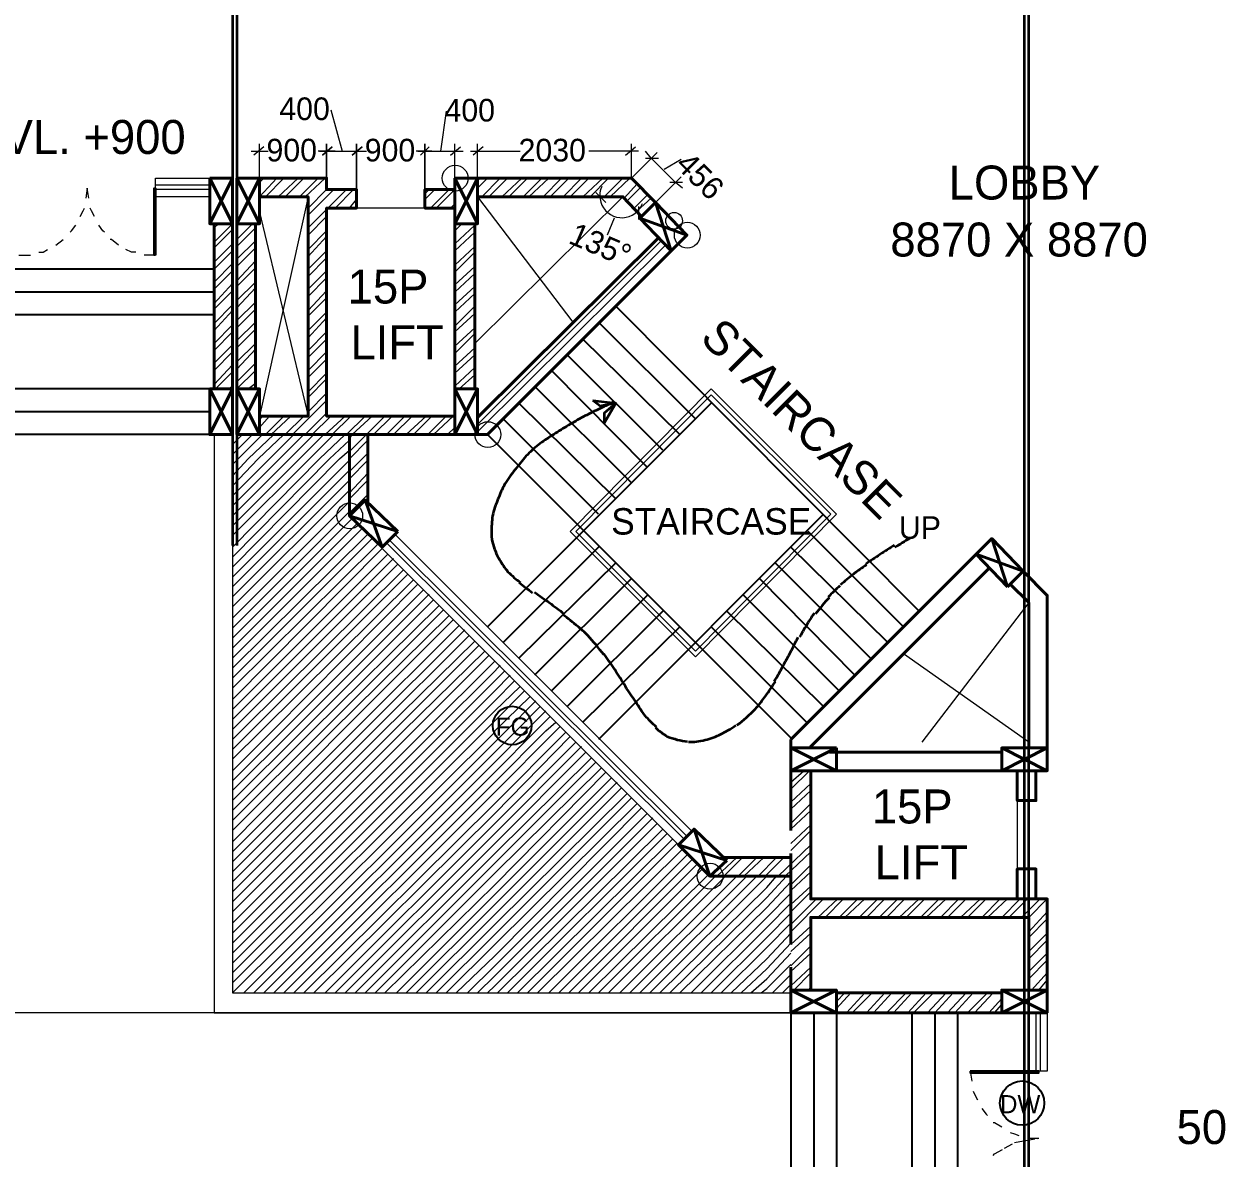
# Model space of a CAD drawing. Header units: millimetres. Extents: x 23593 to 241524, y 4405 to 182732.
# Drawn here: x 153021 to 168874, y 102357 to 117386 of the extents above; entities that cross this region are included whole.
import ezdxf

# ---------------------------------------------------------------- set-up
doc = ezdxf.new("R2010")
doc.units = ezdxf.units.MM
doc.linetypes.add('PDF_IMPORT', pattern=[1, 0.8, -0.2])
for name, color, linetype in [('PDF_0', 7, 'Continuous'), ('PDF_AR_DIMENSION', 7, 'Continuous'), ('PDF_AR_ELEVATION', 2, 'Continuous'), ('PDF_AR_ELEVATIONS', 2, 'Continuous'), ('PDF_AR_STEPS', 6, 'Continuous'), ('PDF_DOOR WIN TEXT', 5, 'Continuous'), ('PDF_SLAB BEAM', 3, 'Continuous'), ('PDF_ST COLUMN', 1, 'Continuous'), ('PDF_Text', 7, 'Continuous'), ('PDF_wall', 7, 'Continuous')]:
    doc.layers.add(name, color=color, linetype=linetype)
for name, color, linetype, true_color in [('PDF_AR_DOOR', 7, 'Continuous', 0x723939), ('PDF_AR_HATCH', 7, 'Continuous', 0x767676), ('PDF_AR_WINDOW', 7, 'Continuous', 0x00a5dd), ('PDF_exp gap', 7, 'Continuous', 0xdd006e)]:
    doc.layers.add(name, color=color, linetype=linetype, true_color=true_color)
doc.styles.add('PDF Century Gothic', font='GOTHIC.TTF')

msp = doc.modelspace()

# ---------------------------------------------------------------- linework, layer by layer
at = {"layer": 'PDF_0', "lineweight": 13}
for points in [[(156202, 115758), (156070, 115645)], [(158675, 115645), (158807, 115758)], [(159109, 115758), (158977, 115645)], [(160996, 115645), (161128, 115758)], [(161261, 115607), (161431, 115607)], [(161751, 115286), (161582, 115286)], [(160600, 115154), (160732, 115022)], [(161166, 114965), (161166, 114795)]]:
    msp.add_lwpolyline(points, dxfattribs=at)
for points in [[(156976, 115645), (157108, 115758)], [(157372, 115645), (157504, 115758)], [(158278, 115645), (158391, 115758)]]:
    msp.add_lwpolyline(points, close=True, dxfattribs=at)
at = {"layer": 'PDF_AR_DIMENSION', "lineweight": 13}
for points in [[(157089, 116249), (157240, 115701)], [(158618, 116230), (158542, 115701)], [(156145, 115343), (156145, 115796)], [(158731, 115192), (158731, 115796)], [(159033, 115343), (159033, 115796)], [(161412, 115682), (161072, 115343), (161072, 115796)], [(156032, 115701), (156258, 115701)], [(157146, 115701), (156919, 115701)], [(156938, 115701), (157542, 115701)], [(157334, 115701), (157561, 115701)], [(158429, 115701), (158221, 115701)], [(158240, 115701), (158844, 115701)], [(158939, 115701), (159599, 115701)], [(161166, 115701), (160506, 115701)], [(161751, 115211), (161657, 115286), (161336, 115607), (161261, 115701)], [(161733, 115588), (161506, 115456)], [(161393, 115022), (161733, 115362)], [(160845, 114814), (160751, 114588)], [(166584, 104281), (141025, 104281)]]:
    msp.add_lwpolyline(points, dxfattribs=at)
for points in [[(157032, 115796), (157032, 115343)], [(157429, 115796), (157429, 115192)], [(158335, 115796), (158335, 115192)]]:
    msp.add_lwpolyline(points, close=True, dxfattribs=at)
msp.add_lwpolyline([(160679, 115232, 0.106435), (160653, 115111, 0.668179), (161152, 114904, 0.106435), (161219, 115008)], format="xyb", dxfattribs=at)
at = {"layer": 'PDF_AR_DOOR', "lineweight": 20}
for points in [[(153880, 115078), (153861, 115211), (153842, 115078)], [(153767, 114833), (153804, 114909), (153823, 114946)], [(153955, 114833), (153918, 114909), (153899, 114946)], [(153634, 114625), (153653, 114644), (153710, 114720)], [(154088, 114625), (154069, 114644), (154012, 114720)], [(153446, 114455), (153540, 114531)], [(154276, 114455), (154182, 114531), (154163, 114531)], [(152955, 114323), (153106, 114323)], [(153219, 114361), (153276, 114361), (153332, 114399)], [(154503, 114361), (154446, 114361), (154371, 114399)], [(154767, 114323), (154616, 114323)], [(165564, 103507), (165583, 103375)], [(165602, 103243), (165621, 103205), (165659, 103129)], [(165716, 103016), (165772, 102941), (165791, 102922)], [(165867, 102827), (165885, 102827), (165980, 102771)], [(166093, 102695), (166150, 102676), (166206, 102658)], [(166320, 102620), (166471, 102620)]]:
    msp.add_lwpolyline(points, dxfattribs=at)
at = {"layer": 'PDF_AR_DOOR', "lineweight": 25}
for points in [[(154767, 114323), (154748, 114323), (154748, 115211), (154767, 115211)], [(165564, 103507), (165564, 103488), (166471, 103488), (166471, 103507)]]:
    msp.add_lwpolyline(points, close=True, dxfattribs=at)
at = {"layer": 'PDF_AR_DOOR', "linetype": 'PDF_IMPORT', "lineweight": 20, "ltscale": 152.188251}
msp.add_lwpolyline([(165867, 102393), (165885, 102412), (166150, 102563), (166471, 102620)], dxfattribs=at)
at = {"layer": 'PDF_AR_ELEVATION', "color": 251, "lineweight": 20, "true_color": 0x545454}
for points in [[(156787, 115097), (156145, 112190)], [(160959, 115097), (158995, 113153)], [(159033, 115097), (160298, 113436)], [(156145, 114890), (156787, 112190)], [(166338, 109717), (164923, 107868)], [(166338, 107868), (164677, 109038)]]:
    msp.add_lwpolyline(points, dxfattribs=at)
at = {"layer": 'PDF_AR_ELEVATION', "color": 74, "lineweight": 20, "true_color": 0x4a9500}
for points in [[(155541, 111945), (155541, 104281), (163186, 104281)], [(155786, 111945), (155786, 104545), (163186, 104545)]]:
    msp.add_lwpolyline(points, dxfattribs=at)
at = {"layer": 'PDF_AR_ELEVATIONS', "lineweight": 20}
for points in [[(160260, 110661), (162129, 112549), (163790, 110888), (161921, 109000)], [(160336, 110661), (162129, 112473), (163715, 110888), (161921, 109076)]]:
    msp.add_lwpolyline(points, close=True, dxfattribs=at)
at = {"layer": 'PDF_AR_ELEVATIONS', "lineweight": 35}
for points in [[(160840, 112377, 0.002236), (160631, 112277, 0.006758), (160431, 112178, 0.011481), (160238, 112068, 0.016468), (160043, 111947, 0.02172), (159861, 111826, 0.026899), (159693, 111677, 0.031554), (159551, 111505, 0.034865), (159400, 111297, 0.035872), (159315, 111115, 0.03916), (159238, 110898, 0.0498), (159219, 110671, 0.06938), (159231, 110516, 0.071307), (159324, 110286, 0.053188), (159436, 110127, 0.033088), (159601, 109983)], [(164560, 110481, 0.005079), (164366, 110355, 0.008606), (164179, 110229)], [(164189, 110219, 0.012249), (164014, 110095, 0.016085), (163845, 109954)], [(159788, 109855, 0.003165), (159983, 109718, -0.008388), (160181, 109570)], [(160706, 109028, 0.023877), (160494, 109283, 0.029635), (160362, 109400, 0.019465), (160167, 109557)], [(163494, 109577, 0.024045), (163416, 109454, 0.015184), (163302, 109263)], [(162965, 108672, 0.01117), (163075, 108867, 0.002468), (163181, 109061, -0.006206), (163283, 109260)], [(161406, 108068, -0.036952), (161257, 108214, -0.02004), (161131, 108404, -0.007238), (160992, 108607, 0.003355), (160851, 108830, 0.013351), (160705, 109041)], [(162470, 108092, 0.03748), (162719, 108311, 0.02925), (162849, 108480, 0.02016), (162980, 108672)], [(161390, 108062, 0.05855), (161548, 107945, 0.078441), (161817, 107879)], [(161830, 107874, 0.078634), (161939, 107878, 0.055424), (162155, 107931, 0.043939), (162356, 108026, 0.042257), (162456, 108092)]]:
    msp.add_lwpolyline(points, format="xyb", dxfattribs=at)
for points in [[(160562, 112398), (160864, 112360), (160657, 112322)], [(160713, 112096), (160864, 112360), (160713, 112228)]]:
    msp.add_lwpolyline(points, close=True, dxfattribs=at)
for centre, radius, start, end in [((182535, 81640), 33954, 121.5691, 121.9533), ((161757, 112657), 3445, 230.8668, 234.6405), ((165646, 107900), 2728, 131.5667, 136.1536), ((165854, 107768), 2954, 136.994, 142.4542)]:
    msp.add_arc(centre, radius, start, end, dxfattribs=at)
at = {"layer": 'PDF_AR_HATCH', "lineweight": 5}
for points in [[(156145, 115097), (156372, 115343)], [(156145, 115286), (156202, 115343)], [(156221, 115097), (156466, 115343)], [(156390, 115097), (156655, 115343)], [(156485, 115097), (156730, 115343)], [(156674, 115097), (156919, 115343)], [(156749, 115097), (157013, 115343)], [(159033, 115305), (159071, 115343)], [(159033, 115211), (159165, 115343)], [(159090, 115097), (159335, 115343)], [(159184, 115097), (159430, 115343)], [(159354, 115097), (159618, 115343)], [(159448, 115097), (159694, 115343)], [(159637, 115097), (159883, 115343)], [(159713, 115097), (159977, 115343)], [(159902, 115097), (160147, 115343)], [(159996, 115097), (160241, 115343)], [(160166, 115097), (160411, 115343)], [(160260, 115097), (160506, 115343)], [(160430, 115097), (160694, 115343)], [(160524, 115097), (160770, 115343)], [(160713, 115097), (160959, 115343)], [(160789, 115097), (161053, 115343)], [(160977, 115078), (161147, 115267)], [(156787, 114946), (157032, 115192)], [(156787, 114852), (157127, 115192)], [(157051, 114946), (157297, 115192)], [(157146, 114946), (157391, 115192)], [(158335, 115135), (158391, 115192)], [(158335, 115060), (158467, 115192)], [(158410, 114946), (158656, 115192)], [(158486, 114946), (158731, 115192)], [(161015, 115041), (161185, 115211)], [(161110, 114946), (161280, 115116)], [(157334, 114946), (157429, 115060)], [(157410, 114946), (157429, 114965)], [(158675, 114946), (158731, 115003)], [(161147, 114909), (161336, 115078)], [(156787, 114682), (157032, 114927)], [(156787, 114588), (157032, 114833)], [(155541, 114493), (155786, 114739)], [(155541, 114682), (155598, 114739)], [(155541, 114418), (155786, 114663)], [(155843, 114531), (156051, 114739)], [(155843, 114701), (155862, 114739)], [(155843, 114437), (156088, 114682)], [(156787, 114399), (157032, 114644)], [(158731, 114739), (158750, 114739)], [(158731, 114644), (158826, 114739)], [(158731, 114474), (158995, 114720)], [(158731, 114380), (158995, 114625)], [(155541, 114229), (155786, 114474)], [(155843, 114267), (156088, 114512)], [(156787, 114304), (157032, 114569)], [(159033, 112077), (161468, 114512)], [(155541, 114135), (155786, 114380)], [(155843, 114172), (156088, 114418)], [(156787, 114135), (157032, 114380)], [(158731, 114191), (158995, 114437)], [(158731, 114097), (158995, 114361)], [(159033, 111983), (161525, 114455)], [(155541, 113965), (155786, 114210)], [(155843, 113984), (156088, 114248)], [(155843, 113908), (156088, 114153)], [(156787, 114040), (157032, 114286)], [(158731, 113927), (158995, 114172)], [(155541, 113870), (155786, 114116)], [(156787, 113870), (157032, 114116)], [(156787, 113776), (157032, 114021)], [(158731, 113833), (158995, 114078)], [(155541, 113682), (155786, 113946)], [(155541, 113606), (155786, 113851)], [(155843, 113719), (156088, 113965)], [(155843, 113625), (156088, 113889)], [(156787, 113587), (157032, 113851)], [(158731, 113663), (158995, 113908)], [(155843, 113455), (156088, 113700)], [(156787, 113512), (157032, 113757)], [(158731, 113568), (158995, 113814)], [(155541, 113417), (155786, 113663)], [(155541, 113323), (155786, 113587)], [(155843, 113361), (156088, 113606)], [(156787, 113323), (157032, 113568)], [(158731, 113380), (158995, 113644)], [(158731, 113304), (158995, 113549)], [(155541, 113153), (155786, 113398)], [(155843, 113191), (156088, 113436)], [(156787, 113228), (157032, 113493)], [(158731, 113115), (158995, 113361)], [(155541, 113059), (155786, 113304)], [(155843, 113096), (156088, 113342)], [(156787, 113059), (157032, 113304)], [(156787, 112964), (157032, 113210)], [(158731, 113021), (158995, 113285)], [(155541, 112889), (155786, 113134)], [(155541, 112794), (155786, 113040)], [(155843, 112908), (156088, 113153)], [(155843, 112813), (156088, 113077)], [(156787, 112794), (157032, 113040)], [(158731, 112851), (158995, 113096)], [(155843, 112643), (156088, 112889)], [(156787, 112700), (157032, 112945)], [(158731, 112757), (158995, 113002)], [(155541, 112606), (155786, 112870)], [(155560, 112549), (155786, 112775)], [(155843, 112549), (156088, 112794)], [(156787, 112511), (157032, 112757)], [(158731, 112587), (158995, 112832)], [(158788, 112549), (158995, 112738)], [(155730, 112549), (155786, 112587)], [(155994, 112549), (156088, 112624)], [(156787, 112436), (157032, 112681)], [(158958, 112549), (158995, 112568)], [(156787, 112247), (157032, 112492)], [(156579, 111945), (157032, 112398)], [(156145, 112134), (156183, 112190)], [(156145, 112039), (156277, 112190)], [(156221, 111945), (156466, 112190)], [(156296, 111945), (156560, 112190)], [(156485, 111945), (156730, 112190)], [(156749, 111945), (157032, 112228)], [(156843, 111945), (157089, 112190)], [(157013, 111945), (157278, 112190)], [(157108, 111945), (157353, 112190)], [(157297, 111945), (157542, 112190)], [(157334, 111718), (157561, 111945), (157806, 112190)], [(157334, 111888), (157372, 111945), (157636, 112190)], [(157655, 111945), (157901, 112190)], [(157825, 111945), (158070, 112190)], [(157919, 111945), (158165, 112190)], [(158089, 111945), (158354, 112190)], [(158184, 111945), (158429, 112190)], [(158373, 111945), (158618, 112190)], [(158448, 111945), (158712, 112190)], [(158637, 111945), (158731, 112039)], [(158731, 111945), (158731, 111945)], [(157334, 111624), (157580, 111869)], [(157334, 111454), (157580, 111699)], [(157334, 111360), (157580, 111605)], [(157334, 111171), (157580, 111435)], [(157334, 111095), (157580, 111341)], [(157334, 110907), (157580, 111152)], [(157580, 111058), (157580, 111077)], [(163186, 107339), (163356, 107490)], [(163186, 107245), (163431, 107490)], [(163186, 107075), (163450, 107320)], [(163186, 106980), (163450, 107226)], [(163186, 106792), (163450, 107056)], [(163186, 106716), (163450, 106961)], [(163186, 106527), (163450, 106773)], [(163186, 106433), (163450, 106697)], [(163016, 106093), (163450, 106508)], [(163111, 106093), (163450, 106414)], [(162204, 106093), (162469, 106339)], [(162299, 106093), (162544, 106339)], [(162488, 106093), (162733, 106339)], [(162563, 106093), (162827, 106339)], [(162752, 106093), (162997, 106339)], [(162846, 106093), (163092, 106339)], [(163186, 105980), (163450, 106244)], [(163186, 105904), (163450, 106150)], [(163186, 105716), (163450, 105961)], [(163186, 105621), (163450, 105885)], [(163186, 105451), (163526, 105791)], [(163186, 105357), (163620, 105791)], [(163545, 105546), (163809, 105791)], [(163639, 105546), (163884, 105791)], [(163828, 105546), (164073, 105791)], [(163903, 105546), (164168, 105791)], [(164092, 105546), (164338, 105791)], [(164187, 105546), (164432, 105791)], [(164356, 105546), (164602, 105791)], [(164451, 105546), (164696, 105791)], [(164621, 105546), (164885, 105791)], [(164715, 105546), (164960, 105791)], [(164904, 105546), (165149, 105791)], [(164979, 105546), (165244, 105791)], [(165168, 105546), (165413, 105791)], [(165262, 105546), (165508, 105791)], [(165432, 105546), (165697, 105791)], [(165527, 105546), (165772, 105791)], [(165716, 105546), (165961, 105791)], [(165791, 105546), (166055, 105791)], [(165980, 105546), (166225, 105791)], [(166074, 105546), (166320, 105791)], [(166244, 105546), (166489, 105791)], [(166338, 105546), (166584, 105791)], [(166338, 105357), (166584, 105621)], [(163186, 105187), (163450, 105432)], [(166338, 105281), (166584, 105527)], [(163186, 105093), (163450, 105338)], [(166338, 105093), (166584, 105338)], [(163186, 104904), (163450, 105168)], [(166338, 104998), (166584, 105244)], [(163186, 104828), (163450, 105074)], [(166338, 104828), (166584, 105074)], [(166338, 104734), (166584, 104979)], [(163186, 104640), (163450, 104885)], [(163224, 104583), (163450, 104810)], [(166376, 104583), (166584, 104810)], [(166471, 104583), (166584, 104715)], [(163413, 104583), (163450, 104621)], [(163790, 104432), (163903, 104545)], [(163790, 104338), (163979, 104545)], [(163922, 104281), (164168, 104545)], [(163998, 104281), (164262, 104545)], [(164187, 104281), (164432, 104545)], [(164281, 104281), (164526, 104545)], [(164451, 104281), (164715, 104545)], [(164545, 104281), (164791, 104545)], [(164734, 104281), (164979, 104545)], [(164809, 104281), (165074, 104545)], [(164998, 104281), (165244, 104545)], [(165093, 104281), (165338, 104545)], [(165262, 104281), (165508, 104545)], [(165357, 104281), (165602, 104545)], [(165527, 104281), (165791, 104545)], [(165621, 104281), (165867, 104545)], [(165810, 104281), (165980, 104470)], [(165885, 104281), (165980, 104394)]]:
    msp.add_lwpolyline(points, dxfattribs=at)
at = {"layer": 'PDF_AR_HATCH', "color": 62, "lineweight": 5, "true_color": 0x8ab800}
for points in [[(155786, 111813), (155919, 111945)], [(155786, 111681), (156051, 111945)], [(155786, 111548), (155862, 111624), (156183, 111945)], [(155786, 111397), (155994, 111624), (156334, 111945)], [(155786, 111265), (156126, 111624), (156466, 111945)], [(155786, 111133), (156277, 111624), (156598, 111945)], [(155786, 111001), (156409, 111624), (156730, 111945)], [(155786, 110869), (156541, 111624), (156862, 111945)], [(155786, 110737), (156674, 111624), (156995, 111945)], [(155786, 110605), (156806, 111624), (157127, 111945)], [(155786, 110454), (156938, 111624), (157278, 111945)], [(155786, 110321), (157070, 111624), (157334, 111869)], [(155786, 110189), (157202, 111624), (157334, 111737)], [(155786, 110057), (157334, 111605)], [(155786, 109925), (157334, 111473)], [(155786, 109793), (157334, 111341)], [(155786, 109661), (157334, 111209)], [(155786, 109510), (157334, 111058)], [(155786, 109378), (157334, 110926)], [(155786, 109246), (157372, 110831)], [(155786, 109113), (157448, 110775)], [(155786, 108981), (157504, 110699)], [(155786, 108849), (157580, 110624)], [(155786, 108717), (157636, 110567)], [(155786, 108585), (157712, 110491)], [(155786, 108434), (157768, 110435)], [(155786, 108302), (157844, 110359)], [(155786, 108170), (157919, 110303)], [(155786, 108037), (157976, 110227)], [(155786, 107905), (155900, 108019), (158052, 110152)], [(155786, 107773), (156032, 108019), (158108, 110095)], [(155786, 107641), (156164, 108019), (158184, 110019)], [(155786, 107490), (156315, 108019), (158240, 109963)], [(155786, 107358), (156447, 108019), (158316, 109887)], [(155786, 107226), (156579, 108019), (158391, 109831)], [(155786, 107094), (156711, 108019), (158448, 109755)], [(155786, 106961), (156843, 108019), (158524, 109680)], [(155786, 106829), (156976, 108019), (158580, 109623)], [(155786, 106697), (157108, 108019), (158656, 109548)], [(155786, 106546), (157240, 108019), (158712, 109491)], [(155786, 106414), (157391, 108019), (158788, 109415)], [(155786, 106282), (157523, 108019), (158863, 109359)], [(155786, 106150), (157655, 108019), (158920, 109283)], [(155786, 106018), (157787, 108019), (158995, 109208)], [(155786, 105885), (157919, 108019), (159052, 109151)], [(155786, 105753), (158052, 108019), (159128, 109076)], [(155786, 105621), (158184, 108019), (159184, 109019)], [(155786, 105470), (158335, 108019), (159260, 108943)], [(155786, 105338), (158467, 108019), (159260, 108811), (159335, 108887)], [(155786, 105206), (158599, 108019), (159260, 108679), (159392, 108811)], [(155786, 105074), (158731, 108019), (159260, 108547), (159467, 108755)], [(155786, 104942), (158863, 108019), (159260, 108415), (159524, 108679)], [(155786, 104810), (158995, 108019), (159260, 108283), (159599, 108604)], [(155786, 104677), (159128, 108019), (159260, 108151), (159656, 108547)], [(155786, 104545), (159260, 108000), (159260, 108019), (159732, 108472)], [(155937, 104545), (159260, 107868), (159411, 108019), (159807, 108415)], [(156070, 104545), (159260, 107735), (159543, 108019), (159864, 108339)], [(156202, 104545), (159260, 107603), (159675, 108019), (159939, 108283)], [(156334, 104545), (159260, 107471), (159807, 108019), (159996, 108207)], [(156466, 104545), (159260, 107339), (159939, 108019), (160071, 108132)], [(156598, 104545), (159260, 107207), (160071, 108019), (160128, 108075)], [(156730, 104545), (159260, 107056), (160204, 108000)], [(156862, 104545), (159260, 106924), (160260, 107943)], [(157013, 104545), (159260, 106792), (160336, 107868)], [(157146, 104545), (159260, 106659), (160411, 107811)], [(157278, 104545), (159260, 106527), (160468, 107735)], [(157410, 104545), (159260, 106395), (160543, 107660)], [(157542, 104545), (159260, 106263), (160600, 107603)], [(157674, 104545), (159260, 106131), (160675, 107528)], [(157806, 104545), (159260, 105980), (160732, 107471)], [(157957, 104545), (159260, 105848), (160808, 107396)], [(158089, 104545), (159260, 105716), (160883, 107339)], [(158221, 104545), (159260, 105583), (160940, 107263)], [(158354, 104545), (159260, 105451), (161015, 107188)], [(158486, 104545), (159260, 105319), (161072, 107131)], [(158618, 104545), (159260, 105187), (161147, 107056)], [(158750, 104545), (159260, 105036), (161204, 106999)], [(158901, 104545), (159260, 104904), (161280, 106924)], [(159033, 104545), (159260, 104772), (161355, 106867)], [(159165, 104545), (159260, 104640), (161412, 106792)], [(159297, 104545), (161487, 106716)], [(159430, 104545), (161544, 106659)], [(159562, 104545), (161619, 106584)], [(159694, 104545), (161676, 106527)], [(159826, 104545), (161751, 106452)], [(159977, 104545), (161827, 106395)], [(160109, 104545), (161884, 106320)], [(160241, 104545), (161959, 106263)], [(160373, 104545), (162016, 106188)], [(160506, 104545), (162091, 106112)], [(160638, 104545), (162186, 106093)], [(160770, 104545), (162318, 106093)], [(160921, 104545), (162469, 106093)], [(161053, 104545), (162601, 106093)], [(161185, 104545), (162733, 106093)], [(161317, 104545), (162865, 106093)], [(161449, 104545), (162865, 105942), (162997, 106093)], [(161582, 104545), (162865, 105810), (163129, 106093)], [(161714, 104545), (162865, 105678), (163186, 106018)], [(161865, 104545), (162865, 105546), (163186, 105867)], [(161997, 104545), (162865, 105414), (163186, 105734)], [(162129, 104545), (162865, 105281), (163186, 105602)], [(162261, 104545), (162865, 105149), (163186, 105470)], [(162393, 104545), (162865, 104998), (163186, 105338)], [(162525, 104545), (162865, 104866), (163186, 105206)], [(162657, 104545), (162865, 104734), (163186, 105074)], [(162790, 104545), (162865, 104602), (163186, 104923)], [(162941, 104545), (163186, 104791)], [(163073, 104545), (163186, 104659)]]:
    msp.add_lwpolyline(points, dxfattribs=at)
at = {"layer": 'PDF_AR_STEPS', "lineweight": 25}
for points in [[(155541, 114135), (152181, 114135)], [(155541, 113833), (152181, 113833)], [(155541, 113531), (152181, 113531)], [(164885, 109604), (160864, 113644)], [(161921, 112153), (160638, 113436)], [(161714, 111945), (160430, 113210)], [(161487, 111737), (160222, 113002)], [(161280, 111511), (160015, 112794)], [(161072, 111303), (159788, 112587)], [(155484, 112549), (152181, 112549)], [(155484, 112247), (152181, 112247)], [(162129, 112360), (159165, 109397)], [(160864, 111095), (159581, 112360)], [(160638, 110888), (159373, 112153)], [(155541, 111945), (152181, 111945)], [(163186, 107924), (159165, 111945)], [(163620, 110888), (160638, 107905)], [(164677, 109397), (163413, 110661)], [(160638, 110454), (159373, 109189)], [(164470, 109189), (163186, 110454)], [(160864, 110246), (159581, 108981)], [(164243, 108981), (162978, 110246)], [(161072, 110038), (159788, 108755)], [(164035, 108755), (162771, 110038)], [(161280, 109812), (160015, 108547)], [(163828, 108547), (162563, 109812)], [(161487, 109604), (160222, 108339)], [(163620, 108339), (162337, 109604)], [(161714, 109397), (160430, 108132)], [(163394, 108132), (162129, 109397)], [(163790, 104545), (163790, 100638)], [(163186, 104281), (163186, 100638)], [(163488, 104281), (163488, 100638)], [(164791, 104281), (164791, 100638)], [(165093, 104281), (165093, 100638)], [(165395, 104281), (165395, 100638)]]:
    msp.add_lwpolyline(points, dxfattribs=at)
at = {"layer": 'PDF_AR_WINDOW', "color": 2, "lineweight": 20}
for points in [[(155484, 115097), (154767, 115097), (154767, 115343), (155484, 115343)], [(158335, 114946), (157429, 114946)], [(161865, 106697), (157938, 110624)], [(161695, 106508), (157750, 110454)], [(166187, 107094), (166187, 106188)], [(166584, 104281), (166584, 103507), (166338, 103507), (166338, 104281)]]:
    msp.add_lwpolyline(points, dxfattribs=at)
at = {"layer": 'PDF_AR_WINDOW', "lineweight": 20}
for points in [[(155484, 115248), (154767, 115248)], [(155484, 115192), (154767, 115192)], [(161770, 106584), (157825, 110510)], [(161808, 106622), (157863, 110548)], [(166433, 104281), (166433, 103507)], [(166489, 104281), (166489, 103507)]]:
    msp.add_lwpolyline(points, dxfattribs=at)
at = {"layer": 'PDF_DOOR WIN TEXT', "lineweight": 25}
for centre, radius in [((159492, 108089), 255), ((166250, 103086), 293)]:
    msp.add_circle(centre, radius, dxfattribs=at)
at = {"layer": 'PDF_exp gap', "lineweight": 35}
for points in [[(166282, 4405), (166282, 182732)], [(166338, 4405), (166338, 182732)], [(155843, 138146), (155843, 110473)], [(155786, 122270), (155786, 110473)]]:
    msp.add_lwpolyline(points, dxfattribs=at)
at = {"layer": 'PDF_SLAB BEAM', "color": 84, "lineweight": 0, "true_color": 0x259500}
msp.add_circle((161638, 114778), 111, dxfattribs=at)
at = {"layer": 'PDF_ST COLUMN', "lineweight": 40}
for points in [[(155484, 115343), (155786, 115343), (155786, 114739), (155484, 114739)], [(155843, 115343), (156145, 115343), (156145, 114739), (155843, 114739)], [(158731, 115343), (159033, 115343), (159033, 114739), (158731, 114739)], [(161600, 114380), (161808, 114588), (161393, 115022), (161185, 114814)], [(155484, 112549), (155786, 112549), (155786, 111945), (155484, 111945)], [(155843, 112549), (156145, 112549), (156145, 111945), (155843, 111945)], [(158731, 112549), (159033, 112549), (159033, 111945), (158731, 111945)], [(157976, 110661), (157768, 110454), (157334, 110869), (157542, 111077)], [(166055, 109925), (166263, 110133), (165848, 110567), (165640, 110359)], [(163790, 107792), (163790, 107490), (163186, 107490), (163186, 107792)], [(166584, 107792), (166584, 107490), (165980, 107490), (165980, 107792)], [(162337, 106301), (162110, 106093), (161695, 106508), (161902, 106716)], [(163790, 104281), (163790, 104583), (163186, 104583), (163186, 104281)], [(166584, 104281), (166584, 104583), (165980, 104583), (165980, 104281)]]:
    msp.add_lwpolyline(points, close=True, dxfattribs=at)
for points in [[(155484, 114739), (155786, 115343)], [(155786, 114739), (155484, 115343)], [(155843, 114739), (156145, 115343)], [(156145, 114739), (155843, 115343)], [(158731, 114739), (159033, 115343)], [(159033, 114739), (158731, 115343)], [(161393, 115022), (161600, 114380)], [(161185, 114814), (161808, 114588)], [(155484, 111945), (155786, 112549)], [(155786, 111945), (155484, 112549)], [(155843, 111945), (156145, 112549)], [(156145, 111945), (155843, 112549)], [(158731, 111945), (159033, 112549)], [(159033, 111945), (158731, 112549)], [(157542, 111077), (157768, 110454)], [(157334, 110869), (157976, 110661)], [(165848, 110567), (166055, 109925)], [(165640, 110359), (166263, 110133)], [(163186, 107792), (163790, 107490)], [(163186, 107490), (163790, 107792)], [(165980, 107792), (166584, 107490)], [(165980, 107490), (166584, 107792)], [(161902, 106716), (162110, 106093)], [(161695, 106508), (162337, 106301)], [(163186, 104281), (163790, 104583)], [(163186, 104583), (163790, 104281)], [(165980, 104281), (166584, 104583)], [(165980, 104583), (166584, 104281)]]:
    msp.add_lwpolyline(points, dxfattribs=at)
at = {"layer": 'PDF_wall', "lineweight": 40}
for points in [[(156145, 115343), (157032, 115343), (157032, 115192), (157429, 115192), (157429, 114946), (157032, 114946), (157032, 112190), (158731, 112190)], [(159033, 115343), (161072, 115343), (161393, 115022)], [(156145, 112190), (156787, 112190), (156787, 115097), (156145, 115097)], [(158731, 115192), (158335, 115192), (158335, 114946), (158731, 114946)], [(159033, 115097), (160959, 115097), (161204, 114833)], [(155541, 112549), (155541, 114739)], [(155786, 112549), (155786, 114739)], [(155843, 112549), (155843, 114739)], [(156088, 112549), (156088, 114739)], [(158731, 112549), (158731, 114739)], [(158995, 112549), (158995, 114739)], [(161431, 114550), (159033, 112171)], [(159033, 111945), (159165, 111945), (161600, 114380)], [(156145, 111945), (158561, 111945)], [(157334, 111945), (157334, 110869)], [(157580, 111039), (157580, 111945), (158731, 111945)], [(165640, 110359), (163186, 107905)], [(165810, 110170), (163450, 107811), (163450, 107792)], [(166584, 107490), (166584, 109812), (166263, 110133)], [(166338, 107792), (166338, 109717), (166093, 109963)], [(163696, 107735), (165980, 107735)], [(163450, 107490), (163450, 105791), (166584, 105791), (166584, 104583)], [(163790, 107490), (165980, 107490)], [(166433, 107490), (166433, 107094), (166187, 107094), (166187, 107490)], [(163186, 106339), (162299, 106339)], [(163186, 106093), (162110, 106093)], [(166187, 105791), (166187, 106188), (166433, 106188), (166433, 105791)], [(163450, 104583), (163450, 105546), (166338, 105546), (166338, 104583)], [(163790, 104545), (165980, 104545)], [(163488, 104281), (165980, 104281)]]:
    msp.add_lwpolyline(points, dxfattribs=at)
at = {"layer": 'PDF_wall', "linetype": 'PDF_IMPORT', "lineweight": 40, "ltscale": 1510.130342}
msp.add_lwpolyline([(163186, 107905), (163186, 104583)], dxfattribs=at)
at = {"layer": 'PDF_wall', "lineweight": 0}
for centre in [(158736, 115342), (161813, 114587), (161813, 114587), (159170, 111944), (157339, 110868), (162115, 106092)]:
    msp.add_circle(centre, 171, dxfattribs=at)

# ---------------------------------------------------------------- texts
at = {"layer": 'PDF_Text', "attachment_point": 4, "style": 'PDF Century Gothic'}
for s, insert, char_height in [('400', (156406, 116260), 300), ('400', (158595, 116241), 300), ('LVL. +900', (152404, 115885), 450), ('900', (156236, 115712), 300), ('900', (157538, 115712), 300), ('2030', (159577, 115712), 300), ('LOBBY', (165278, 115281), 450), ('8870 X 8870', (164504, 114526), 450.01), ('15P', (157312, 113903), 450), ('LIFT', (157349, 113167), 450), ('STAIRCASE', (160804, 110792), 350), ('UP', (164617, 110710), 300), ('15P', (164259, 107013), 450), ('LIFT', (164296, 106277), 450)]:
    msp.add_mtext(s, dxfattribs=dict(at, insert=insert, char_height=char_height))
for s, insert, char_height, rotation in [('456', (161746, 115609), 300, 314.9994), ('135°', (160281, 114623), 300, 336.8033), ('STAIRCASE', (162122, 113362), 450, 314.9999)]:
    msp.add_mtext(s, dxfattribs=dict(at, insert=insert, char_height=char_height, rotation=rotation))
at = {"layer": 'PDF_Text', "color": 5, "char_height": 240, "attachment_point": 4, "style": 'PDF Century Gothic'}
for s, insert in [('FG', (159275, 108073)), ('DW', (165957, 103071))]:
    msp.add_mtext(s, dxfattribs=dict(at, insert=insert))
at = {"layer": 'PDF_Text', "color": 232, "true_color": 0xdd006e, "insert": (168298, 102765), "char_height": 450.01, "attachment_point": 4, "style": 'PDF Century Gothic'}
msp.add_mtext('50mm EXPANSION JOINT', dxfattribs=at)

doc.saveas('drawing.dxf')
